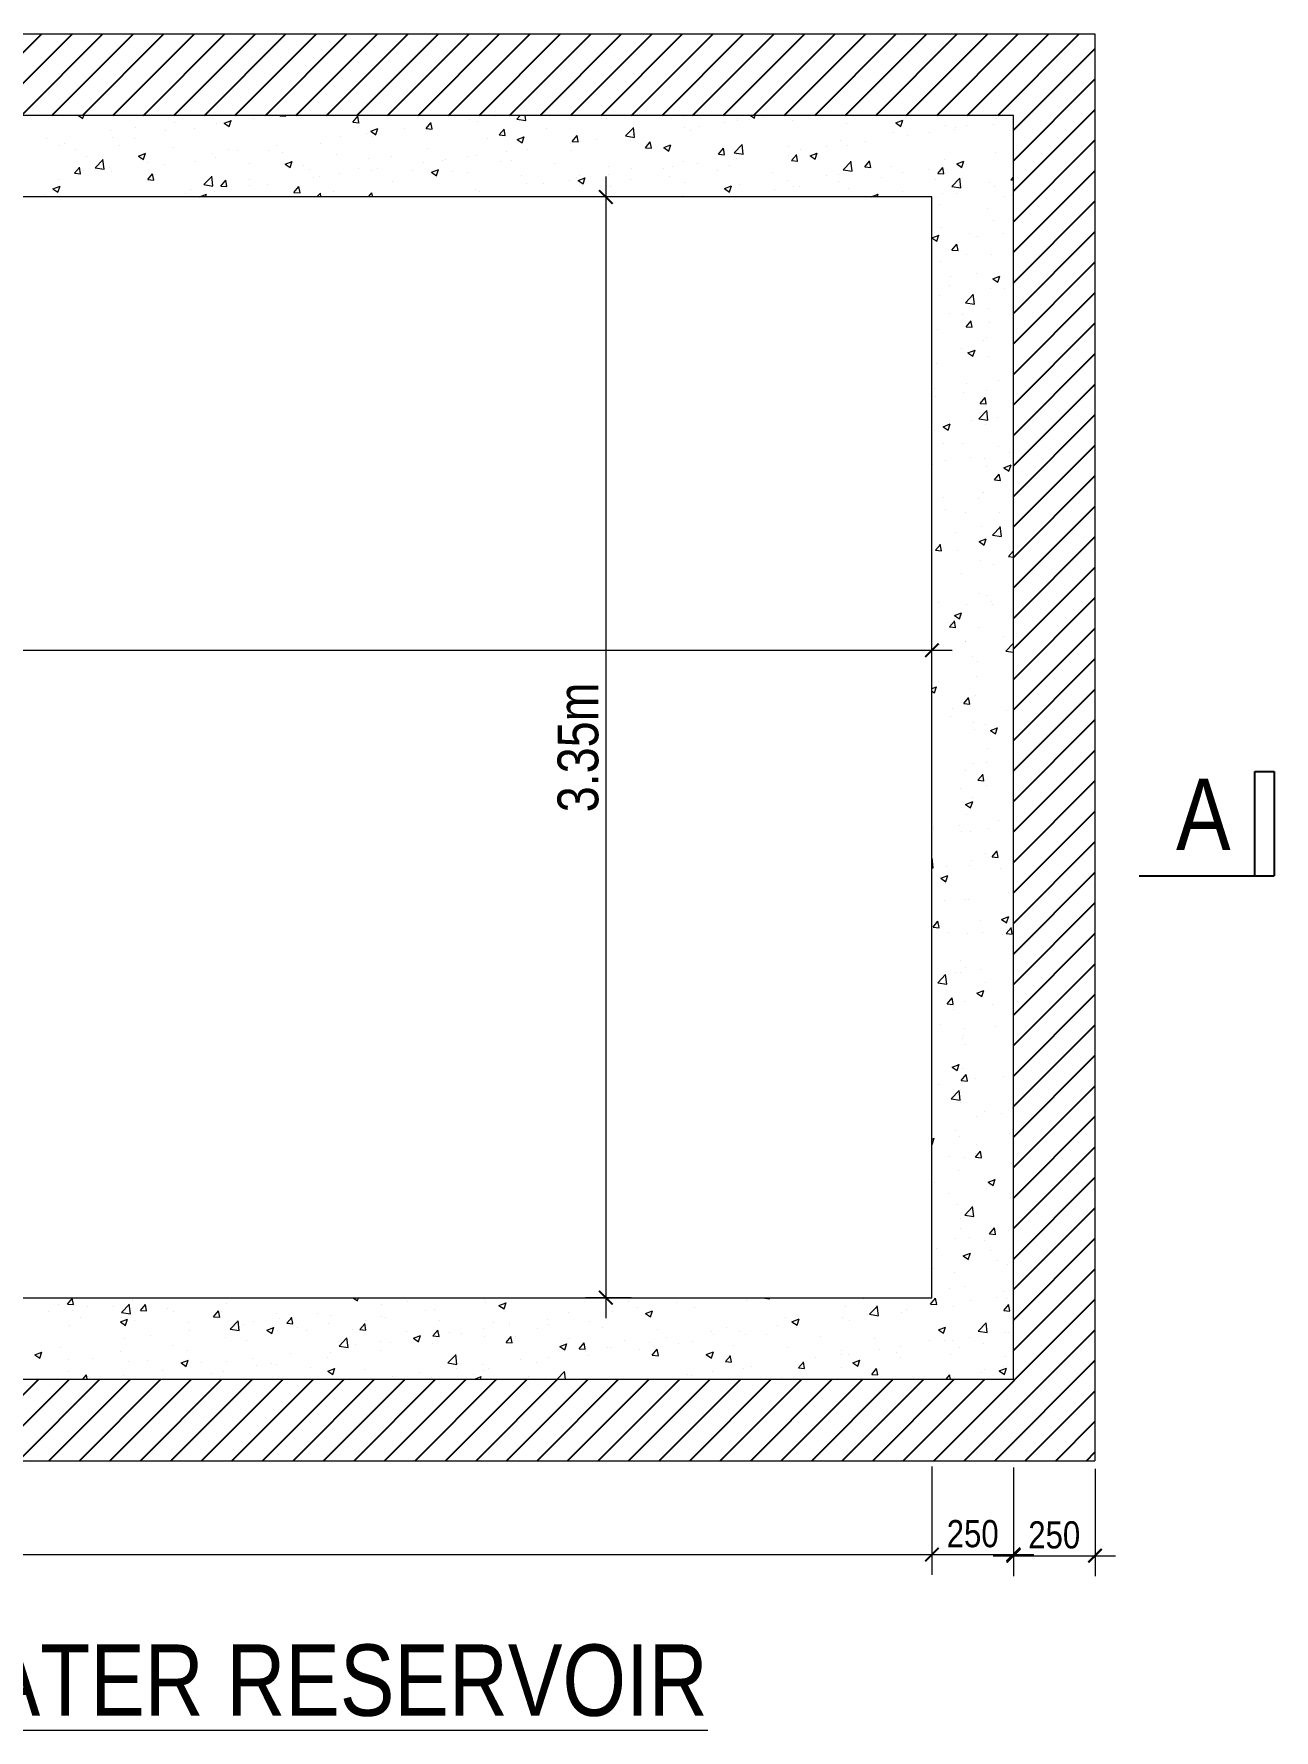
# Model space of a CAD drawing. Header units: inches. Extents: x -4010 to 65129, y -40138 to -1318.
# Drawn here: x 46879.7 to 47062.2, y -40137.9 to -39888.3 of the extents above; entities that cross this region are included whole.
import ezdxf

# ---------------------------------------------------------------- set-up
doc = ezdxf.new("R2010")
doc.units = ezdxf.units.IN
doc.header["$MEASUREMENT"] = 0
doc.header["$PDMODE"] = 99
doc.linetypes.add('ACAD_ISO04W100', pattern=[30.5, 24, -3, 0.5, -3])
doc.linetypes.add('DASHED2', pattern=[0.375, 0.25, -0.125])
for name, color, linetype, lineweight in [('BIG TEXT', 82, 'Continuous', 9), ('DIM', 7, 'Continuous', 15), ('GRID', 8, 'ACAD_ISO04W100', 15), ('TAXT', 150, 'Continuous', 0), ('U.G.W.R.', 130, 'DASHED2', 5), ('wall1', 7, 'Continuous', 9)]:
    doc.layers.add(name, color=color, linetype=linetype, lineweight=lineweight)
doc.layers.add('Rod', color=1, linetype='Continuous')
doc.layers.add('SECTION', color=7, linetype='Continuous')
doc.styles.get("Standard").update_dxf_attribs({"font": 'ARIALN.TTF'})
doc.dimstyles.new('L-SECTION', dxfattribs={"dimtxt": 4, "dimasz": 2, "dimexe": 3, "dimexo": 1, "dimgap": 1, "dimtad": 1, "dimdec": 0, "dimzin": 3, "dimdsep": 46, "dimlunit": 4, "dimtxsty": 'Standard', "dimblk1": 'ARCHTICK', "dimblk2": 'ARCHTICK', "dimsah": 1, "dimcen": 0.09375, "dimdle": 3, "dimclrd": 6, "dimclre": 6, "dimclrt": 6, "dimadec": 0, "dimazin": 0, "dimtfac": 1, "dimtdec": 0, "dimtofl": 0, "dimtmove": 1, "dimatfit": 3, "dimldrblk": 'ARCHTICK', "dimfxl": 3, "dimtolj": 1, "dimtzin": 0, "dimlwd": -1, "dimlwe": -1, "dimarcsym": 0})

# ---------------------------------------------------------------- blocks, each defined once
blk = doc.blocks.new('_ArchTick')
at = {"layer": 'GRID', "color": 0, "const_width": 0.15}
blk.add_lwpolyline([(-0.5, -0.5), (0.5, 0.5)], dxfattribs=at)
blk = doc.blocks.new('*D1458')
at = {"layer": 'Defpoints', "color": 0, "linetype": 'ByBlock'}
for p in [(46714.82, -40098.08), (47011.82, -40098.08), (47011.82, -40112.06)]:
    blk.add_point(p, dxfattribs=at)
at = {"layer": 'DIM', "color": 6}
for p, q in [((46714.82, -40099.08), (46714.82, -40115.06)), ((47011.82, -40099.08), (47011.82, -40115.06)), ((46711.82, -40112.06), (47014.82, -40112.06))]:
    blk.add_line(p, q, dxfattribs=at)
at = {"layer": 'DIM', "color": 6, "linetype": 'ByBlock', "xscale": 2, "yscale": 2, "zscale": 2, "rotation": 180}
blk.add_blockref('_ArchTick', (46714.82, -40112.06), dxfattribs=at)
at = {"layer": 'DIM', "color": 6, "linetype": 'ByBlock', "xscale": 2, "yscale": 2, "zscale": 2}
blk.add_blockref('_ArchTick', (47011.82, -40112.06), dxfattribs=at)
at = {"layer": 'DIM', "color": 6, "linetype": 'ByBlock', "insert": (46863.32, -40107.99), "char_height": 4, "attachment_point": 5}
blk.add_mtext('\\A1;{\\H1.5x;4.67m}', dxfattribs=at)
blk = doc.blocks.new('*D1459')
at = {"layer": 'Defpoints', "color": 0, "linetype": 'ByBlock'}
for p in [(47011.82, -40098.08), (47023.82, -40098.26), (47023.82, -40112.06)]:
    blk.add_point(p, dxfattribs=at)
at = {"layer": 'DIM', "color": 6}
for p, q in [((47011.82, -40099.08), (47011.82, -40115.06)), ((47023.82, -40099.26), (47023.82, -40115.06)), ((47008.82, -40112.06), (47026.82, -40112.06))]:
    blk.add_line(p, q, dxfattribs=at)
at = {"layer": 'DIM', "color": 6, "linetype": 'ByBlock', "xscale": 2, "yscale": 2, "zscale": 2, "rotation": 180}
blk.add_blockref('_ArchTick', (47011.82, -40112.06), dxfattribs=at)
at = {"layer": 'DIM', "color": 6, "linetype": 'ByBlock', "xscale": 2, "yscale": 2, "zscale": 2}
blk.add_blockref('_ArchTick', (47023.82, -40112.06), dxfattribs=at)
at = {"layer": 'DIM', "color": 6, "linetype": 'ByBlock', "insert": (47017.82, -40109.01), "char_height": 4, "attachment_point": 5}
blk.add_mtext('\\A1;250', dxfattribs=at)
blk = doc.blocks.new('*D1463')
at = {"layer": 'Defpoints', "color": 0, "linetype": 'ByBlock'}
for p in [(47011.82, -39978.96), (46714.82, -39995.64), (47011.82, -39995.64)]:
    blk.add_point(p, dxfattribs=at)
at = {"layer": 'DIM', "color": 6}
for p, q in [((46714.82, -39994.64), (46714.82, -39975.96)), ((47011.82, -39994.64), (47011.82, -39975.96)), ((46711.82, -39978.96), (47014.82, -39978.96))]:
    blk.add_line(p, q, dxfattribs=at)
at = {"layer": 'DIM', "color": 6, "linetype": 'ByBlock', "xscale": 2, "yscale": 2, "zscale": 2, "rotation": 180}
blk.add_blockref('_ArchTick', (46714.82, -39978.96), dxfattribs=at)
at = {"layer": 'DIM', "color": 6, "linetype": 'ByBlock', "xscale": 2, "yscale": 2, "zscale": 2}
blk.add_blockref('_ArchTick', (47011.82, -39978.96), dxfattribs=at)
at = {"layer": 'DIM', "color": 6, "linetype": 'ByBlock', "insert": (46863.32, -39974.9), "char_height": 4, "attachment_point": 5}
blk.add_mtext('\\A1;{\\H1.5x;4.67m}', dxfattribs=at)
blk = doc.blocks.new('*D1491')
at = {"layer": 'Defpoints', "color": 0, "linetype": 'ByBlock'}
for p in [(46968.54, -39912.26), (46963.84, -40074.26), (46968.54, -40074.26)]:
    blk.add_point(p, dxfattribs=at)
at = {"layer": 'DIM', "color": 6}
for p, q in [((46963.84, -39909.26), (46963.84, -40077.26)), ((46967.54, -39912.26), (46960.84, -39912.26)), ((46967.54, -40074.26), (46960.84, -40074.26))]:
    blk.add_line(p, q, dxfattribs=at)
at = {"layer": 'DIM', "color": 6, "linetype": 'ByBlock', "xscale": 2, "yscale": 2, "zscale": 2}
for p, rotation in [((46963.84, -39912.26), 90), ((46963.84, -40074.26), 270)]:
    blk.add_blockref('_ArchTick', p, dxfattribs=dict(at, rotation=rotation))
at = {"layer": 'DIM', "color": 6, "linetype": 'ByBlock', "insert": (46959.77, -39993.26), "char_height": 4, "attachment_point": 5, "rotation": 90}
blk.add_mtext('\\A1;{\\H1.5x;3.35m}', dxfattribs=at)
blk = doc.blocks.new('*D1475')
at = {"layer": 'Defpoints', "color": 0, "linetype": 'ByBlock'}
for p in [(47023.82, -40098.26), (47035.82, -40098.44), (47035.82, -40112.23)]:
    blk.add_point(p, dxfattribs=at)
at = {"layer": 'DIM', "color": 6}
for p, q in [((47023.82, -40099.26), (47023.82, -40115.23)), ((47035.82, -40099.44), (47035.82, -40115.23)), ((47020.82, -40112.23), (47038.82, -40112.23))]:
    blk.add_line(p, q, dxfattribs=at)
at = {"layer": 'DIM', "color": 6, "linetype": 'ByBlock', "xscale": 2, "yscale": 2, "zscale": 2, "rotation": 180}
blk.add_blockref('_ArchTick', (47023.82, -40112.23), dxfattribs=at)
at = {"layer": 'DIM', "color": 6, "linetype": 'ByBlock', "xscale": 2, "yscale": 2, "zscale": 2}
blk.add_blockref('_ArchTick', (47035.82, -40112.23), dxfattribs=at)
at = {"layer": 'DIM', "color": 6, "linetype": 'ByBlock', "insert": (47029.82, -40109.19), "char_height": 4, "attachment_point": 5}
blk.add_mtext('\\A1;250', dxfattribs=at)

msp = doc.modelspace()

# ---------------------------------------------------------------- hatches: boundary and pattern name
at = {"layer": 'SECTION'}
h = msp.add_hatch(dxfattribs=at)
h.set_pattern_fill('ANSI31', color=134, style=0)
h.set_pattern_definition([(45, (37010.8462, -24968.259), (-2.24506403, 2.24506403), [])])
h.paths.add_polyline_path([(46690.815, -39888.259), (46690.815, -40098.259), (47035.815, -40098.259), (47035.815, -39888.259)])
h.paths.add_polyline_path([(47023.815, -39900.259), (47023.815, -40086.259), (46702.815, -40086.259), (46702.815, -39900.259)], flags=16)

# ---------------------------------------------------------------- linework, layer by layer
at = {"layer": 'DIM', "linetype": 'ByBlock'}
for p, q in [((46886.225, -39900.259), (46886.866, -39900.691)), ((46886.859, -39900.675), (46886.999, -39900.259)), ((46900.367, -39901.23), (46900.367, -39901.23)), ((46907.677, -39901.389), (46908.727, -39900.986)), ((46907.677, -39901.389), (46908.423, -39901.893)), ((46908.416, -39901.876), (46908.72, -39900.97)), ((46912.034, -39900.695), (46912.034, -39900.695)), ((46914.367, -39900.38), (46914.367, -39900.38)), ((46915.858, -39900.308), (46915.899, -39900.259)), ((46915.858, -39900.308), (46916.755, -39900.386)), ((46916.749, -39900.369), (46916.728, -39900.259)), ((46926.617, -39901.249), (46927.34, -39900.387)), ((46926.617, -39901.249), (46927.514, -39901.327)), ((46927.507, -39901.311), (46927.334, -39900.37)), ((46937.376, -39902.19), (46938.099, -39901.328)), ((46938.266, -39902.252), (46938.093, -39901.312)), ((46943.712, -39900.92), (46943.712, -39900.92)), ((46944.956, -39901.176), (46944.956, -39901.176)), ((46947.468, -39900.425), (46947.468, -39900.425)), ((46950.719, -39900.792), (46951.23, -39900.259)), ((46950.719, -39900.792), (46952.053, -39900.999)), ((46952.047, -39900.984), (46951.962, -39900.259)), ((46963.902, -39900.635), (46963.902, -39900.635)), ((46975.218, -39900.373), (46975.218, -39900.373)), ((46981.34, -39901.363), (46981.34, -39901.363)), ((46983.209, -39900.944), (46983.209, -39900.944)), ((46983.226, -39900.711), (46983.226, -39900.711)), ((46984.992, -39900.926), (46984.992, -39900.926)), ((46985.105, -39900.259), (46985.697, -39900.659)), ((46985.69, -39900.642), (46985.819, -39900.259)), ((46987.021, -39900.615), (46987.021, -39900.615)), ((46991.233, -39901.049), (46991.233, -39901.049)), ((46999.24, -39901.388), (46999.24, -39901.388)), ((47006.508, -39901.357), (47007.558, -39900.953)), ((47006.508, -39901.357), (47007.254, -39901.86)), ((47007.247, -39901.843), (47007.552, -39900.937)), ((47021.374, -39900.78), (47021.374, -39900.78)), ((46881.457, -39903.719), (46881.457, -39903.719)), ((46890.931, -39902.472), (46890.931, -39902.472)), ((46891.298, -39903.521), (46891.298, -39903.521)), ((46894.539, -39903.698), (46894.539, -39903.698)), ((46894.686, -39901.978), (46894.686, -39901.978)), ((46899, -39902.465), (46899, -39902.465)), ((46903.286, -39902.197), (46903.286, -39902.197)), ((46906.577, -39901.505), (46906.577, -39901.505)), ((46924.803, -39903.409), (46924.803, -39903.409)), ((46928.558, -39902.915), (46928.558, -39902.915)), ((46929.234, -39902.591), (46930.284, -39902.187)), ((46929.234, -39902.591), (46929.98, -39903.094)), ((46929.463, -39903.357), (46929.463, -39903.357)), ((46929.973, -39903.077), (46930.277, -39902.171)), ((46934.239, -39902.167), (46934.239, -39902.167)), ((46937.254, -39902.232), (46937.254, -39902.232)), ((46937.376, -39902.19), (46938.273, -39902.269)), ((46946.406, -39903.639), (46946.406, -39903.639)), ((46948.135, -39903.131), (46948.858, -39902.27)), ((46948.135, -39903.131), (46949.032, -39903.21)), ((46949.025, -39903.193), (46948.852, -39902.253)), ((46950.79, -39903.792), (46951.537, -39904.295)), ((46950.79, -39903.792), (46951.841, -39903.389)), ((46951.53, -39904.279), (46951.834, -39903.372)), ((46955.154, -39902.137), (46955.154, -39902.137)), ((46958.894, -39904.073), (46959.617, -39903.211)), ((46959.784, -39904.134), (46959.611, -39903.194)), ((46962.431, -39903.852), (46962.431, -39903.852)), ((46966.727, -39903.275), (46967.896, -39902.057)), ((46966.727, -39903.275), (46968.062, -39903.482)), ((46967.496, -39903.929), (46967.496, -39903.929)), ((46967.842, -39903.029), (46967.842, -39903.029)), ((46968.055, -39903.467), (46967.889, -39902.042)), ((46968.112, -39903.104), (46968.112, -39903.104)), ((46975.419, -39902.068), (46975.419, -39902.068)), ((46976.244, -39902.427), (46976.244, -39902.427)), ((46977.585, -39901.857), (46977.585, -39901.857)), ((46998.305, -39903.921), (46998.305, -39903.921)), ((47006.096, -39902.796), (47006.096, -39902.796)), ((47007.248, -39901.726), (47007.248, -39901.726)), ((47008.216, -39903.172), (47008.216, -39903.172)), ((47011.458, -39902.794), (47011.458, -39902.794)), ((47013.798, -39901.74), (47013.798, -39901.74)), ((47015.213, -39902.3), (47015.213, -39902.3)), ((47015.255, -39902.064), (47015.255, -39902.064)), ((47016.964, -39901.67), (47016.964, -39901.67)), ((47020.894, -39901.552), (47020.894, -39901.552)), ((47023.262, -39902.403), (47023.262, -39902.403)), ((46883.508, -39904.646), (46883.508, -39904.646)), ((46884.216, -39904.316), (46884.216, -39904.316)), ((46885.791, -39905.2), (46885.791, -39905.2)), ((46887.379, -39906.331), (46887.379, -39906.331)), ((46892.224, -39904.654), (46892.224, -39904.654)), ((46895.073, -39906.227), (46896.124, -39905.824)), ((46895.073, -39906.227), (46895.819, -39906.731)), ((46895.813, -39906.714), (46896.117, -39905.807)), ((46900.231, -39904.993), (46900.231, -39904.993)), ((46905.894, -39905.899), (46905.894, -39905.899)), ((46908.238, -39905.331), (46908.238, -39905.331)), ((46909.649, -39905.404), (46909.649, -39905.404)), ((46914.185, -39905.373), (46914.185, -39905.373)), ((46915.33, -39904.656), (46915.33, -39904.656)), ((46916.246, -39905.669), (46916.246, -39905.669)), ((46921.887, -39904.317), (46921.887, -39904.317)), ((46924.253, -39906.008), (46924.253, -39906.008)), ((46932.26, -39906.346), (46932.26, -39906.346)), ((46937.658, -39905.14), (46937.658, -39905.14)), ((46943.522, -39906.342), (46943.522, -39906.342)), ((46944.773, -39906.17), (46944.773, -39906.17)), ((46949.202, -39905.594), (46949.202, -39905.594)), ((46952.35, -39905.209), (46952.35, -39905.209)), ((46958.676, -39904.347), (46958.676, -39904.347)), ((46958.748, -39905.431), (46958.748, -39905.431)), ((46958.894, -39904.073), (46959.791, -39904.151)), ((46960.141, -39904.085), (46960.141, -39904.085)), ((46969.653, -39905.014), (46970.376, -39904.152)), ((46969.653, -39905.014), (46970.549, -39905.092)), ((46970.543, -39905.076), (46970.37, -39904.135)), ((46972.347, -39904.993), (46973.398, -39904.59)), ((46972.347, -39904.993), (46973.094, -39905.497)), ((46973.087, -39905.48), (46973.391, -39904.573)), ((46980.412, -39905.955), (46981.135, -39905.093)), ((46980.412, -39905.955), (46981.308, -39906.034)), ((46981.302, -39906.017), (46981.128, -39905.077)), ((46982.736, -39905.757), (46983.904, -39904.54)), ((46982.736, -39905.757), (46984.07, -39905.964)), ((46983.027, -39905.937), (46983.027, -39905.937)), ((46984.064, -39905.95), (46983.898, -39904.525)), ((46990.72, -39906.175), (46990.72, -39906.175)), ((46990.729, -39904.881), (46990.729, -39904.881)), ((46991.171, -39906.897), (46991.894, -39906.035)), ((46992.061, -39906.958), (46991.887, -39906.018)), ((46992.548, -39905.284), (46992.548, -39905.284)), ((46993.904, -39906.195), (46994.955, -39905.791)), ((46993.904, -39906.195), (46994.651, -39906.698)), ((46994.644, -39906.681), (46994.948, -39905.775)), ((46996.303, -39904.789), (46996.303, -39904.789)), ((46999.468, -39904.674), (46999.468, -39904.674)), ((47001.984, -39904.042), (47001.984, -39904.042)), ((47021.192, -39905.773), (47021.192, -39905.773)), ((46885.663, -39908.767), (46886.386, -39907.905)), ((46885.663, -39908.767), (46886.559, -39908.845)), ((46886.553, -39908.828), (46886.38, -39907.888)), ((46886.984, -39908.388), (46886.984, -39908.388)), ((46888.673, -39907.955), (46889.841, -39906.738)), ((46888.673, -39907.955), (46890.007, -39908.162)), ((46890.001, -39908.147), (46889.835, -39906.723)), ((46890.74, -39907.894), (46890.74, -39907.894)), ((46891.116, -39908.515), (46891.116, -39908.515)), ((46895.387, -39906.669), (46895.387, -39906.669)), ((46896.421, -39907.146), (46896.421, -39907.146)), ((46896.422, -39909.708), (46897.145, -39908.846)), ((46897.312, -39909.77), (46897.139, -39908.829)), ((46898.818, -39907.458), (46898.818, -39907.458)), ((46903.394, -39907.008), (46903.394, -39907.008)), ((46906.394, -39906.498), (46906.394, -39906.498)), ((46911.401, -39907.346), (46911.401, -39907.346)), ((46916.63, -39907.429), (46917.681, -39907.025)), ((46916.63, -39907.429), (46917.376, -39907.932)), ((46917.37, -39907.915), (46917.674, -39907.009)), ((46919.409, -39907.684), (46919.409, -39907.684)), ((46920.163, -39908.143), (46920.163, -39908.143)), ((46924.612, -39908.831), (46924.612, -39908.831)), ((46927.416, -39908.023), (46927.416, -39908.023)), ((46928.911, -39906.642), (46928.911, -39906.642)), ((46929.281, -39908.35), (46929.281, -39908.35)), ((46930.293, -39908.083), (46930.293, -39908.083)), ((46935.423, -39908.361), (46935.423, -39908.361)), ((46937.072, -39907.226), (46937.072, -39907.226)), ((46938.187, -39908.63), (46939.237, -39908.227)), ((46938.187, -39908.63), (46938.933, -39909.133)), ((46938.927, -39909.117), (46939.231, -39908.21)), ((46939.766, -39906.836), (46939.766, -39906.836)), ((46940.268, -39906.684), (46940.268, -39906.684)), ((46941.253, -39908.434), (46941.253, -39908.434)), ((46943.431, -39908.699), (46943.431, -39908.699)), ((46948.275, -39907.023), (46948.275, -39907.023)), ((46950, -39906.932), (46950, -39906.932)), ((46956.283, -39907.361), (46956.283, -39907.361)), ((46964.29, -39907.699), (46964.29, -39907.699)), ((46967.66, -39908.022), (46967.66, -39908.022)), ((46972.297, -39908.038), (46972.297, -39908.038)), ((46973.639, -39907.773), (46973.639, -39907.773)), ((46975.236, -39907.062), (46975.236, -39907.062)), ((46977.394, -39907.279), (46977.394, -39907.279)), ((46980.305, -39908.376), (46980.305, -39908.376)), ((46981.972, -39907.677), (46981.972, -39907.677)), ((46983.075, -39906.531), (46983.075, -39906.531)), ((46988.312, -39908.714), (46988.312, -39908.714)), ((46991.171, -39906.897), (46992.067, -39906.975)), ((46998.123, -39908.914), (46998.123, -39908.914)), ((46998.745, -39908.24), (46999.913, -39907.023)), ((46998.745, -39908.24), (47000.079, -39908.447)), ((47000.072, -39908.432), (46999.907, -39907.008)), ((47001.93, -39907.838), (47002.653, -39906.976)), ((47001.93, -39907.838), (47002.826, -39907.916)), ((47002.82, -39907.9), (47002.646, -39906.959)), ((47005.914, -39907.789), (47005.914, -39907.789)), ((47007.512, -39908.711), (47007.512, -39908.711)), ((47011.267, -39908.216), (47011.267, -39908.216)), ((47012.688, -39908.779), (47013.412, -39907.917)), ((47012.688, -39908.779), (47013.585, -39908.858)), ((47013.579, -39908.841), (47013.405, -39907.901)), ((47013.615, -39906.733), (47013.615, -39906.733)), ((47015.461, -39907.396), (47016.512, -39906.993)), ((47015.461, -39907.396), (47016.207, -39907.899)), ((47016.201, -39907.883), (47016.505, -39906.976)), ((47016.948, -39907.468), (47016.948, -39907.468)), ((46882.47, -39911.065), (46883.52, -39910.662)), ((46882.47, -39911.065), (46883.216, -39911.569)), ((46883.21, -39911.552), (46883.514, -39910.645)), ((46883.325, -39909.639), (46883.325, -39909.639)), ((46896.422, -39909.708), (46897.318, -39909.786)), ((46902.667, -39911.146), (46902.667, -39911.146)), ((46904.682, -39910.438), (46905.85, -39909.22)), ((46904.682, -39910.438), (46906.016, -39910.645)), ((46905.703, -39911.321), (46905.703, -39911.321)), ((46906.009, -39910.63), (46905.844, -39909.206)), ((46907.181, -39910.649), (46907.904, -39909.787)), ((46907.181, -39910.649), (46908.077, -39910.728)), ((46908.071, -39910.711), (46907.897, -39909.771)), ((46911.384, -39910.573), (46911.384, -39910.573)), ((46911.415, -39909.645), (46911.415, -39909.645)), ((46914.003, -39910.367), (46914.003, -39910.367)), ((46917.94, -39911.59), (46918.663, -39910.729)), ((46918.83, -39911.652), (46918.656, -39910.712)), ((46920.857, -39909.325), (46920.857, -39909.325)), ((46921.704, -39909.311), (46921.704, -39909.311)), ((46923.757, -39911.437), (46923.757, -39911.437)), ((46932.505, -39909.935), (46932.505, -39909.935)), ((46944.591, -39911.163), (46944.591, -39911.163)), ((46951.438, -39909.038), (46951.438, -39909.038)), ((46952.167, -39910.203), (46952.167, -39910.203)), ((46954.73, -39910.263), (46954.73, -39910.263)), ((46958.485, -39909.768), (46958.485, -39909.768)), ((46959.445, -39909.376), (46959.445, -39909.376)), ((46959.744, -39909.831), (46960.794, -39909.428)), ((46959.744, -39909.831), (46960.49, -39910.335)), ((46959.958, -39909.078), (46959.958, -39909.078)), ((46960.484, -39910.318), (46960.788, -39909.411)), ((46964.166, -39909.02), (46964.166, -39909.02)), ((46964.477, -39910.68), (46964.477, -39910.68)), ((46967.453, -39909.714), (46967.453, -39909.714)), ((46973.225, -39909.178), (46973.225, -39909.178)), ((46975.46, -39910.053), (46975.46, -39910.053)), ((46981.301, -39911.033), (46982.351, -39910.629)), ((46981.301, -39911.033), (46982.047, -39911.536)), ((46982.041, -39911.519), (46982.345, -39910.613)), ((46982.845, -39910.93), (46982.845, -39910.93)), ((46983.467, -39910.391), (46983.467, -39910.391)), ((46988.602, -39911.2), (46988.602, -39911.2)), ((46990.546, -39909.874), (46990.546, -39909.874)), ((46991.475, -39910.729), (46991.475, -39910.729)), ((46992.357, -39910.706), (46992.357, -39910.706)), ((46996.319, -39909.053), (46996.319, -39909.053)), ((46998.038, -39909.958), (46998.038, -39909.958)), ((46999.482, -39911.068), (46999.482, -39911.068)), ((47004.327, -39909.391), (47004.327, -39909.391)), ((47007.489, -39911.406), (47007.489, -39911.406)), ((47012.334, -39909.729), (47012.334, -39909.729)), ((47014.753, -39910.723), (47015.922, -39909.505)), ((47014.753, -39910.723), (47016.087, -39910.93)), ((47016.081, -39910.915), (47015.915, -39909.491)), ((47016.344, -39910.62), (47016.344, -39910.62)), ((47020.341, -39910.068), (47020.341, -39910.068)), ((47021.009, -39910.766), (47021.009, -39910.766)), ((47023.447, -39909.72), (47023.815, -39909.282)), ((47023.447, -39909.72), (47023.815, -39909.753)), ((46881.232, -39911.941), (46881.232, -39911.941)), ((46901.948, -39911.815), (46901.948, -39911.815)), ((46904.046, -39912.259), (46905.077, -39911.863)), ((46904.932, -39912.259), (46905.071, -39911.847)), ((46906.212, -39911.492), (46906.212, -39911.492)), ((46917.94, -39911.59), (46918.836, -39911.669)), ((46921.325, -39912.259), (46921.859, -39911.703)), ((46921.919, -39912.259), (46921.852, -39911.688)), ((46928.927, -39912.259), (46929.422, -39911.67)), ((46929.527, -39912.259), (46929.415, -39911.653)), ((46936.889, -39912.219), (46936.889, -39912.219)), ((46939.575, -39912.258), (46939.575, -39912.258)), ((46945.256, -39911.51), (46945.256, -39911.51)), ((46955.729, -39912.181), (46955.729, -39912.181)), ((46975.054, -39912.055), (46975.054, -39912.055)), ((47002.858, -39912.234), (47003.908, -39911.831)), ((47002.858, -39912.234), (47002.896, -39912.259)), ((47003.752, -39912.259), (47003.902, -39911.814)), ((47007.596, -39912.122), (47007.596, -39912.122)), ((47013.002, -39913.384), (47013.002, -39913.384)), ((47013.433, -39911.727), (47013.433, -39911.727)), ((47015.497, -39911.744), (47015.497, -39911.744)), ((47019.938, -39913.914), (47019.938, -39913.914)), ((47022.475, -39912.137), (47022.475, -39912.137)), ((47023.504, -39912.082), (47023.504, -39912.082)), ((47020.827, -39915.76), (47020.827, -39915.76)), ((47011.815, -39918.272), (47012.862, -39917.87)), ((47011.815, -39918.276), (47012.558, -39918.776)), ((47012.551, -39918.76), (47012.855, -39917.853)), ((47013.25, -39916.72), (47013.25, -39916.72)), ((47017.357, -39917.692), (47017.357, -39917.692)), ((47018.529, -39918.053), (47018.529, -39918.053)), ((47022.284, -39917.559), (47022.284, -39917.559)), ((47014.77, -39920.062), (47015.493, -39919.2)), ((47014.77, -39920.062), (47015.666, -39920.14)), ((47015.66, -39920.124), (47015.486, -39919.183)), ((47016.919, -39920.665), (47016.919, -39920.665)), ((47020.645, -39920.753), (47020.645, -39920.753)), ((47013.068, -39921.713), (47013.068, -39921.713)), ((47018.338, -39923.475), (47018.338, -39923.475)), ((47020.765, -39924.312), (47021.815, -39923.909)), ((47021.505, -39924.799), (47021.809, -39923.893)), ((47014.436, -39925.357), (47014.436, -39925.357)), ((47014.583, -39923.97), (47014.583, -39923.97)), ((47020.462, -39925.747), (47020.462, -39925.747)), ((47020.765, -39924.312), (47021.511, -39924.816)), ((47022.443, -39925.695), (47022.443, -39925.695)), ((47012.886, -39926.707), (47012.886, -39926.707)), ((47016.742, -39927.818), (47017.91, -39926.6)), ((47016.742, -39927.818), (47018.076, -39928.025)), ((47017.599, -39927.372), (47017.599, -39927.372)), ((47018.07, -39928.01), (47017.904, -39926.585)), ((47020.073, -39928.643), (47020.073, -39928.643)), ((47014.392, -39929.391), (47014.392, -39929.391)), ((47016.3, -39929.615), (47016.3, -39929.615)), ((47016.851, -39931.345), (47017.574, -39930.483)), ((47016.851, -39931.345), (47017.748, -39931.423)), ((47017.741, -39931.407), (47017.568, -39930.466)), ((47020.28, -39930.74), (47020.28, -39930.74)), ((47012.703, -39931.7), (47012.703, -39931.7)), ((47019.459, -39933.32), (47019.459, -39933.32)), ((47019.894, -39932.908), (47019.894, -39932.908)), ((47016.127, -39934.56), (47016.127, -39934.56)), ((47017.115, -39935.19), (47018.166, -39934.787)), ((47017.115, -39935.19), (47017.862, -39935.693)), ((47017.855, -39935.676), (47018.159, -39934.77)), ((47020.097, -39935.733), (47020.097, -39935.733)), ((47012.521, -39936.694), (47012.521, -39936.694)), ((47012.181, -39940.476), (47012.181, -39940.476)), ((47016.538, -39940.985), (47016.538, -39940.985)), ((47016.875, -39939.659), (47016.875, -39939.659)), ((47019.915, -39940.727), (47019.915, -39940.727)), ((47021.654, -39939.229), (47021.654, -39939.229)), ((47012.338, -39941.687), (47012.338, -39941.687)), ((47018.731, -39944.912), (47019.899, -39943.695)), ((47018.932, -39942.628), (47019.655, -39941.766)), ((47018.932, -39942.628), (47019.829, -39942.706)), ((47019.822, -39942.689), (47019.649, -39941.749)), ((47019.701, -39943), (47019.701, -39943)), ((47020.058, -39945.104), (47019.893, -39943.68)), ((47013.466, -39946.067), (47014.516, -39945.664)), ((47013.466, -39946.067), (47014.212, -39946.57)), ((47014.205, -39946.554), (47014.51, -39945.647)), ((47017.708, -39945.145), (47017.708, -39945.145)), ((47018.731, -39944.912), (47020.065, -39945.119)), ((47019.733, -39945.72), (47019.733, -39945.72)), ((47021.463, -39944.65), (47021.463, -39944.65)), ((47012.156, -39946.68), (47012.156, -39946.68)), ((47013.554, -39948.61), (47013.554, -39948.61)), ((47016.256, -39948.609), (47016.256, -39948.609)), ((47013.762, -39951.061), (47013.762, -39951.061)), ((47017.517, -39950.567), (47017.517, -39950.567)), ((47019.55, -39950.714), (47019.55, -39950.714)), ((47021.561, -39948.948), (47021.561, -39948.948)), ((47023.198, -39949.819), (47023.198, -39949.819)), ((47011.974, -39951.674), (47011.974, -39951.674)), ((47019.85, -39951.903), (47019.85, -39951.903)), ((47021.014, -39953.911), (47021.737, -39953.049)), ((47021.904, -39953.972), (47021.73, -39953.032)), ((47022.419, -39952.106), (47023.47, -39951.703)), ((47022.419, -39952.106), (47023.165, -39952.61)), ((47023.159, -39952.593), (47023.463, -39951.686)), ((47019.252, -39955.735), (47019.252, -39955.735)), ((47019.368, -39955.707), (47019.368, -39955.707)), ((47021.014, -39953.911), (47021.91, -39953.989)), ((47013.571, -39956.483), (47013.571, -39956.483)), ((47013.795, -39958.289), (47013.795, -39958.289)), ((47016.831, -39958.654), (47016.831, -39958.654)), ((47018.64, -39956.613), (47018.64, -39956.613)), ((47021.803, -39958.628), (47021.803, -39958.628)), ((47019.185, -39960.7), (47019.185, -39960.7)), ((47020.719, -39962.007), (47021.888, -39960.789)), ((47022.047, -39962.199), (47021.881, -39960.774)), ((47012.336, -39964.252), (47013.059, -39963.39)), ((47013.226, -39964.314), (47013.053, -39963.374)), ((47015.306, -39961.651), (47015.306, -39961.651)), ((47018.77, -39962.983), (47019.82, -39962.58)), ((47018.77, -39962.983), (47019.516, -39963.487)), ((47019.509, -39963.47), (47019.813, -39962.564)), ((47020.719, -39962.007), (47022.053, -39962.214)), ((47012.336, -39964.252), (47013.233, -39964.331)), ((47015.656, -39964.238), (47015.656, -39964.238)), ((47019.003, -39965.694), (47019.003, -39965.694)), ((47020.833, -39966.32), (47020.833, -39966.32)), ((47023.095, -39965.193), (47023.815, -39964.335)), ((47023.095, -39965.193), (47023.815, -39965.257)), ((47023.663, -39964.576), (47023.663, -39964.576)), ((47023.815, -39964.334), (47023.812, -39964.315)), ((47016.212, -39967.603), (47016.212, -39967.603)), ((47018.821, -39970.687), (47018.821, -39970.687)), ((47019.806, -39970.897), (47019.806, -39970.897)), ((47012.735, -39971.902), (47012.735, -39971.902)), ((47015.12, -39973.861), (47016.17, -39973.458)), ((47015.12, -39973.861), (47015.866, -39974.364)), ((47015.86, -39974.347), (47016.164, -39973.441)), ((47016.887, -39972.236), (47016.887, -39972.236)), ((47020.642, -39971.742), (47020.642, -39971.742)), ((47020.742, -39972.241), (47020.742, -39972.241)), ((47014.417, -39975.535), (47015.14, -39974.673)), ((47014.417, -39975.535), (47015.314, -39975.614)), ((47015.307, -39975.597), (47015.134, -39974.657)), ((47015.897, -39973.917), (47015.897, -39973.917)), ((47018.638, -39975.681), (47018.638, -39975.681)), ((47012.941, -39978.152), (47012.941, -39978.152)), ((47016.696, -39977.658), (47016.696, -39977.658)), ((47016.787, -39977.648), (47016.787, -39977.648)), ((47022.377, -39976.91), (47022.377, -39976.91)), ((47022.708, -39979.101), (47023.815, -39977.948)), ((47017.758, -39979.865), (47017.758, -39979.865)), ((47018.456, -39980.674), (47018.456, -39980.674)), ((47022.708, -39979.101), (47023.815, -39979.273)), ((47012.75, -39983.574), (47012.75, -39983.574)), ((47018.431, -39982.826), (47018.431, -39982.826)), ((47011.815, -39984.606), (47012.52, -39984.335)), ((47011.815, -39984.971), (47012.216, -39985.241)), ((47012.21, -39985.225), (47012.514, -39984.318)), ((47016.498, -39986.818), (47017.222, -39985.956)), ((47017.389, -39986.88), (47017.215, -39985.939)), ((47018.273, -39985.667), (47018.273, -39985.667)), ((47014.485, -39988.742), (47014.485, -39988.742)), ((47014.837, -39987.53), (47014.837, -39987.53)), ((47016.167, -39986.598), (47016.167, -39986.598)), ((47016.498, -39986.818), (47017.395, -39986.896)), ((47022.844, -39987.869), (47022.844, -39987.869)), ((47017.999, -39989.545), (47017.999, -39989.545)), ((47018.091, -39990.661), (47018.091, -39990.661)), ((47019.762, -39989.891), (47019.762, -39989.891)), ((47020.424, -39990.777), (47021.474, -39990.374)), ((47020.424, -39990.777), (47021.17, -39991.281)), ((47021.163, -39991.264), (47021.468, -39990.358)), ((47020.012, -39993.411), (47020.012, -39993.411)), ((47023.767, -39992.917), (47023.767, -39992.917)), ((47011.852, -39995.155), (47011.852, -39995.155)), ((47017.909, -39995.654), (47017.909, -39995.654)), ((47019.86, -39995.493), (47019.86, -39995.493)), ((47016.742, -39996.642), (47016.742, -39996.642)), ((47018.58, -39998.101), (47019.303, -39997.239)), ((47018.58, -39998.101), (47019.476, -39998.179)), ((47019.47, -39998.163), (47019.296, -39997.222)), ((47019.821, -39998.833), (47019.821, -39998.833)), ((47016.066, -39999.328), (47016.066, -39999.328)), ((47016.774, -40001.655), (47017.824, -40001.251)), ((47017.514, -40002.141), (47017.818, -40001.235)), ((47017.726, -40000.648), (47017.726, -40000.648)), ((47016.774, -40001.655), (47017.52, -40002.158)), ((47016.939, -40003.158), (47016.939, -40003.158)), ((47012.094, -40004.835), (47012.094, -40004.835)), ((47012.12, -40005.244), (47012.12, -40005.244)), ((47015.875, -40004.749), (47015.875, -40004.749)), ((47016.123, -40005.592), (47016.123, -40005.592)), ((47017.544, -40005.641), (47017.544, -40005.641)), ((47020.101, -40005.173), (47020.101, -40005.173)), ((47021.556, -40004.002), (47021.556, -40004.002)), ((47020.661, -40009.384), (47021.384, -40008.522)), ((47021.551, -40009.445), (47021.378, -40008.505)), ((47011.815, -40009.621), (47011.845, -40009.59)), ((47011.815, -40010.984), (47012.011, -40011.015)), ((47012.004, -40011), (47011.839, -40009.575)), ((47011.929, -40010.666), (47011.929, -40010.666)), ((47013.954, -40010.783), (47013.954, -40010.783)), ((47017.361, -40010.634), (47017.361, -40010.634)), ((47017.61, -40009.918), (47017.61, -40009.918)), ((47019.717, -40008.886), (47019.717, -40008.886)), ((47020.661, -40009.384), (47021.558, -40009.462)), ((47021.962, -40011.121), (47021.962, -40011.121)), ((47013.124, -40012.532), (47014.175, -40012.129)), ((47013.124, -40012.532), (47013.87, -40013.035)), ((47013.864, -40013.018), (47014.168, -40012.112)), ((47013.664, -40015.834), (47013.664, -40015.834)), ((47016.698, -40015.637), (47016.698, -40015.637)), ((47017.179, -40015.628), (47017.179, -40015.628)), ((47023.137, -40014.587), (47023.137, -40014.587)), ((47019.041, -40018.786), (47019.041, -40018.786)), ((47022.078, -40018.571), (47023.128, -40018.168)), ((47022.078, -40018.571), (47022.824, -40019.074)), ((47022.818, -40019.058), (47023.122, -40018.151)), ((47011.983, -40019.725), (47012.707, -40018.864)), ((47011.983, -40019.725), (47012.88, -40019.804)), ((47012.873, -40019.787), (47012.7, -40018.847)), ((47014.196, -40020.463), (47014.196, -40020.463)), ((47016.997, -40020.621), (47016.997, -40020.621)), ((47019.191, -40020.503), (47019.191, -40020.503)), ((47022.204, -40020.801), (47022.204, -40020.801)), ((47022.742, -40020.667), (47023.465, -40019.805)), ((47022.742, -40020.667), (47023.639, -40020.745)), ((47022.947, -40020.009), (47022.947, -40020.009)), ((47023.632, -40020.728), (47023.459, -40019.788)), ((47016.079, -40024.587), (47016.079, -40024.587)), ((47016.814, -40025.615), (47016.814, -40025.615)), ((47019, -40025.925), (47019, -40025.925)), ((47012.666, -40027.902), (47013.834, -40026.685)), ((47012.666, -40027.902), (47014, -40028.109)), ((47013.993, -40028.094), (47013.827, -40026.67)), ((47015.245, -40026.419), (47015.245, -40026.419)), ((47016.057, -40026.411), (47016.057, -40026.411)), ((47019.673, -40027.88), (47019.673, -40027.88)), ((47014.065, -40031.008), (47014.788, -40030.146)), ((47014.065, -40031.008), (47014.961, -40031.087)), ((47014.955, -40031.07), (47014.781, -40030.13)), ((47016.632, -40030.608), (47016.632, -40030.608)), ((47018.428, -40029.448), (47019.478, -40029.045)), ((47018.428, -40029.448), (47019.174, -40029.952)), ((47019.168, -40029.935), (47019.472, -40029.029)), ((47020.735, -40031.093), (47020.735, -40031.093)), ((47015.054, -40031.841), (47015.054, -40031.841)), ((47013.136, -40034.076), (47013.136, -40034.076)), ((47016.298, -40036.091), (47016.298, -40036.091)), ((47016.449, -40035.602), (47016.449, -40035.602)), ((47016.654, -40034.631), (47016.654, -40034.631)), ((47021.143, -40034.414), (47021.143, -40034.414)), ((47016.789, -40037.009), (47016.789, -40037.009)), ((47014.778, -40040.326), (47015.829, -40039.922)), ((47014.778, -40040.326), (47015.525, -40040.829)), ((47015.518, -40040.812), (47015.822, -40039.906)), ((47016.267, -40040.595), (47016.267, -40040.595)), ((47012.843, -40042.925), (47012.843, -40042.925)), ((47015.982, -40045.189), (47015.816, -40043.764)), ((47016.035, -40043.581), (47016.035, -40043.581)), ((47016.146, -40042.291), (47016.869, -40041.429)), ((47016.146, -40042.291), (47017.042, -40042.37)), ((47017.036, -40042.353), (47016.863, -40041.413)), ((47018.159, -40042.039), (47018.159, -40042.039)), ((47022.317, -40041.678), (47022.317, -40041.678)), ((47014.654, -40044.997), (47015.823, -40043.779)), ((47014.654, -40044.997), (47015.988, -40045.204)), ((47016.085, -40045.588), (47016.085, -40045.588)), ((47018.371, -40047.594), (47018.371, -40047.594)), ((47019.629, -40046.874), (47019.629, -40046.874)), ((47022.126, -40047.1), (47022.126, -40047.1)), ((47023.732, -40046.365), (47023.815, -40046.333)), ((47023.732, -40046.365), (47023.815, -40046.421)), ((47011.815, -40050.939), (47012.179, -40050.8)), ((47011.868, -40051.689), (47012.172, -40050.783)), ((47015.238, -40049.704), (47015.238, -40049.704)), ((47015.902, -40050.582), (47015.902, -40050.582)), ((47023.245, -40050.042), (47023.245, -40050.042)), ((47023.693, -40049.457), (47023.693, -40049.457)), ((47011.815, -40051.666), (47011.875, -40051.706)), ((47014.424, -40053.51), (47014.424, -40053.51)), ((47016.61, -40053.625), (47016.61, -40053.625)), ((47018.18, -40053.016), (47018.18, -40053.016)), ((47018.227, -40053.574), (47018.95, -40052.712)), ((47018.227, -40053.574), (47019.124, -40053.652)), ((47018.4, -40051.718), (47018.4, -40051.718)), ((47019.117, -40053.636), (47018.944, -40052.696)), ((47015.72, -40055.575), (47015.72, -40055.575)), ((47023.511, -40054.451), (47023.511, -40054.451)), ((47012.253, -40057.328), (47012.253, -40057.328)), ((47019.915, -40058.184), (47019.915, -40058.184)), ((47020.082, -40057.242), (47021.133, -40056.839)), ((47020.082, -40057.242), (47020.828, -40057.745)), ((47020.261, -40057.667), (47020.261, -40057.667)), ((47020.822, -40057.729), (47021.126, -40056.822)), ((47014.234, -40058.932), (47014.234, -40058.932)), ((47015.537, -40060.569), (47015.537, -40060.569)), ((47016.643, -40062.091), (47017.811, -40060.874)), ((47017.97, -40062.283), (47017.805, -40060.859)), ((47023.328, -40059.444), (47023.328, -40059.444)), ((47015.99, -40062.575), (47015.99, -40062.575)), ((47016.643, -40062.091), (47017.977, -40062.298)), ((47015.355, -40065.562), (47015.355, -40065.562)), ((47015.968, -40064.101), (47015.968, -40064.101)), ((47017.34, -40065.331), (47017.34, -40065.331)), ((47019.585, -40065.869), (47019.585, -40065.869)), ((47020.308, -40064.857), (47021.032, -40063.995)), ((47020.308, -40064.857), (47021.205, -40064.935)), ((47021.198, -40064.919), (47021.025, -40063.978)), ((47023.146, -40064.437), (47023.146, -40064.437)), ((47012.495, -40067.008), (47012.495, -40067.008)), ((47016.433, -40068.119), (47017.483, -40067.716)), ((47016.433, -40068.119), (47017.179, -40068.623)), ((47017.172, -40068.606), (47017.476, -40067.7)), ((47020.502, -40067.346), (47020.502, -40067.346)), ((47012.022, -40070.017), (47012.022, -40070.017)), ((47015.173, -40070.555), (47015.173, -40070.555)), ((47021.496, -40068.77), (47021.496, -40068.77)), ((47022.963, -40069.431), (47022.963, -40069.431)), ((47014.355, -40072.956), (47014.355, -40072.956)), ((47016.565, -40072.62), (47016.565, -40072.62)), ((47022.363, -40073.294), (47022.363, -40073.294)), ((46883.317, -40075.208), (46883.317, -40075.208)), ((46884.605, -40075.186), (46885.328, -40074.324)), ((46884.605, -40075.186), (46885.502, -40075.264)), ((46885.495, -40075.248), (46885.322, -40074.307)), ((46885.393, -40076.149), (46885.393, -40076.149)), ((46887.549, -40075.611), (46887.549, -40075.611)), ((46891.324, -40075.546), (46891.324, -40075.546)), ((46892.551, -40076.418), (46893.72, -40075.201)), ((46893.879, -40076.61), (46893.713, -40075.186)), ((46894.141, -40074.647), (46894.141, -40074.647)), ((46895.364, -40076.127), (46896.087, -40075.265)), ((46895.364, -40076.127), (46896.261, -40076.206)), ((46896.254, -40076.189), (46896.081, -40075.249)), ((46897.022, -40074.363), (46897.022, -40074.363)), ((46899.332, -40075.885), (46899.332, -40075.885)), ((46906.123, -40077.069), (46906.846, -40076.207)), ((46907.013, -40077.13), (46906.84, -40076.19)), ((46907.339, -40076.223), (46907.339, -40076.223)), ((46907.983, -40075.149), (46907.983, -40075.149)), ((46926.656, -40074.259), (46927.301, -40074.695)), ((46927.295, -40074.678), (46927.435, -40074.259)), ((46930.895, -40075.301), (46930.895, -40075.301)), ((46934.65, -40074.806), (46934.65, -40074.806)), ((46937.26, -40076.09), (46937.26, -40076.09)), ((46938.572, -40075.945), (46938.572, -40075.945)), ((46946.008, -40074.588), (46946.008, -40074.588)), ((46946.148, -40074.985), (46946.148, -40074.985)), ((46948.112, -40075.393), (46949.162, -40074.989)), ((46948.112, -40075.393), (46948.858, -40075.896)), ((46948.852, -40075.879), (46949.156, -40074.973)), ((46967.098, -40074.878), (46967.098, -40074.878)), ((46968.523, -40075.744), (46968.523, -40075.744)), ((46969.669, -40076.594), (46970.719, -40076.191)), ((46970.409, -40077.081), (46970.713, -40076.174)), ((46974.204, -40074.996), (46974.204, -40074.996)), ((46976.826, -40075.713), (46976.826, -40075.713)), ((46984.527, -40074.657), (46984.527, -40074.657)), ((46986.865, -40074.259), (46987.948, -40074.427)), ((46987.942, -40074.412), (46987.924, -40074.259)), ((46999.07, -40075.623), (46999.07, -40075.623)), ((47000.896, -40074.259), (47001.768, -40074.336)), ((47001.762, -40074.319), (47001.751, -40074.259)), ((47002.623, -40076.703), (47003.791, -40075.485)), ((47003.95, -40076.895), (47003.785, -40075.471)), ((47008.076, -40075.933), (47008.076, -40075.933)), ((47011.631, -40075.198), (47012.354, -40074.337)), ((47011.631, -40075.198), (47012.527, -40075.277)), ((47012.521, -40075.26), (47012.347, -40074.32)), ((47014.99, -40075.549), (47014.99, -40075.549)), ((47017.55, -40074.686), (47017.55, -40074.686)), ((47021.305, -40074.191), (47021.305, -40074.191)), ((47022.39, -40076.14), (47023.113, -40075.278)), ((47022.39, -40076.14), (47023.286, -40076.218)), ((47022.781, -40074.424), (47022.781, -40074.424)), ((47023.28, -40076.202), (47023.106, -40075.261)), ((46881.868, -40076.359), (46881.868, -40076.359)), ((46884.915, -40078.29), (46884.915, -40078.29)), ((46886.48, -40077.223), (46886.48, -40077.223)), ((46892.395, -40077.828), (46893.445, -40077.425)), ((46892.395, -40077.828), (46893.141, -40078.331)), ((46892.551, -40076.418), (46893.885, -40076.625)), ((46892.616, -40077.234), (46892.616, -40077.234)), ((46893.134, -40078.315), (46893.439, -40077.408)), ((46894.487, -40077.561), (46894.487, -40077.561)), ((46900.193, -40076.274), (46900.193, -40076.274)), ((46902.494, -40077.899), (46902.494, -40077.899)), ((46906.123, -40077.069), (46907.02, -40077.147)), ((46908.56, -40078.901), (46909.728, -40077.683)), ((46909.887, -40079.093), (46909.722, -40077.668)), ((46910.502, -40078.238), (46910.502, -40078.238)), ((46911.986, -40077.79), (46911.986, -40077.79)), ((46913.952, -40079.029), (46915.002, -40078.626)), ((46914.691, -40079.516), (46914.995, -40078.609)), ((46915.346, -40076.561), (46915.346, -40076.561)), ((46915.741, -40077.296), (46915.741, -40077.296)), ((46916.882, -40078.01), (46917.605, -40077.148)), ((46916.882, -40078.01), (46917.779, -40078.088)), ((46917.772, -40078.071), (46917.599, -40077.131)), ((46918.509, -40078.576), (46918.509, -40078.576)), ((46921.422, -40076.548), (46921.422, -40076.548)), ((46923.079, -40078.126), (46923.079, -40078.126)), ((46923.354, -40076.899), (46923.354, -40076.899)), ((46927.641, -40078.951), (46928.364, -40078.089)), ((46928.531, -40079.013), (46928.357, -40078.073)), ((46928.512, -40077.591), (46928.512, -40077.591)), ((46930.87, -40077.002), (46930.87, -40077.002)), ((46931.361, -40077.238), (46931.361, -40077.238)), ((46939.368, -40077.576), (46939.368, -40077.576)), ((46947.376, -40077.914), (46947.376, -40077.914)), ((46949.602, -40077.881), (46949.602, -40077.881)), ((46949.613, -40078.233), (46949.613, -40078.233)), ((46955.294, -40077.485), (46955.294, -40077.485)), ((46955.383, -40078.253), (46955.383, -40078.253)), ((46958.35, -40076.38), (46958.35, -40076.38)), ((46961.458, -40077.798), (46961.458, -40077.798)), ((46963.39, -40078.591), (46963.39, -40078.591)), ((46964.768, -40076.238), (46964.768, -40076.238)), ((46969.035, -40076.838), (46969.035, -40076.838)), ((46969.669, -40076.594), (46970.415, -40077.097)), ((46981.574, -40078.626), (46981.574, -40078.626)), ((46989.167, -40078.422), (46989.167, -40078.422)), ((46990.322, -40077.124), (46990.322, -40077.124)), ((46991.226, -40077.795), (46992.276, -40077.392)), ((46991.226, -40077.795), (46991.972, -40078.299)), ((46991.921, -40078.69), (46991.921, -40078.69)), ((46991.966, -40078.282), (46992.27, -40077.376)), ((46998.64, -40077.175), (46998.64, -40077.175)), ((46999.712, -40077.565), (46999.712, -40077.565)), ((47002.395, -40076.681), (47002.395, -40076.681)), ((47002.623, -40076.703), (47003.957, -40076.91)), ((47007.414, -40076.509), (47007.414, -40076.509)), ((47012.783, -40078.997), (47013.833, -40078.593)), ((47013.522, -40079.483), (47013.827, -40078.577)), ((47018.632, -40079.186), (47019.8, -40077.968)), ((47019.959, -40079.378), (47019.793, -40077.953)), ((46893.076, -40080.28), (46893.076, -40080.28)), ((46896.832, -40079.785), (46896.832, -40079.785)), ((46902.512, -40079.037), (46902.512, -40079.037)), ((46907.801, -40080.143), (46907.801, -40080.143)), ((46908.56, -40078.901), (46909.894, -40079.108)), ((46911.017, -40080.594), (46911.017, -40080.594)), ((46913.952, -40079.029), (46914.698, -40079.533)), ((46915.503, -40079.087), (46915.503, -40079.087)), ((46919.765, -40079.093), (46919.765, -40079.093)), ((46924.569, -40081.384), (46925.737, -40080.166)), ((46925.896, -40081.576), (46925.73, -40080.151)), ((46926.516, -40078.914), (46926.516, -40078.914)), ((46926.949, -40081.217), (46926.949, -40081.217)), ((46927.641, -40078.951), (46928.537, -40079.03)), ((46930.704, -40080.722), (46930.704, -40080.722)), ((46932.107, -40080.885), (46932.107, -40080.885)), ((46934.524, -40079.253), (46934.524, -40079.253)), ((46935.509, -40080.231), (46936.559, -40079.827)), ((46935.509, -40080.231), (46936.255, -40080.734)), ((46936.248, -40080.717), (46936.552, -40079.811)), ((46936.385, -40079.975), (46936.385, -40079.975)), ((46938.389, -40080.939), (46938.389, -40080.939)), ((46938.4, -40079.892), (46939.123, -40079.031)), ((46938.4, -40079.892), (46939.296, -40079.971)), ((46939.29, -40079.954), (46939.116, -40079.014)), ((46940.854, -40079.383), (46940.854, -40079.383)), ((46942.531, -40079.591), (46942.531, -40079.591)), ((46945.858, -40078.727), (46945.858, -40078.727)), ((46945.966, -40079.979), (46945.966, -40079.979)), ((46949.159, -40080.834), (46949.882, -40079.972)), ((46949.159, -40080.834), (46950.055, -40080.912)), ((46950.049, -40080.895), (46949.875, -40079.955)), ((46950.538, -40079.929), (46950.538, -40079.929)), ((46953.757, -40078.854), (46953.757, -40078.854)), ((46957.066, -40081.432), (46958.116, -40081.029)), ((46957.805, -40081.919), (46958.109, -40081.012)), ((46958.546, -40080.268), (46958.546, -40080.268)), ((46959.918, -40081.775), (46960.641, -40080.913)), ((46960.808, -40081.837), (46960.634, -40080.896)), ((46966.553, -40080.606), (46966.553, -40080.606)), ((46970.258, -40080.912), (46970.258, -40080.912)), ((46971.398, -40078.929), (46971.398, -40078.929)), ((46972.827, -40080.128), (46972.827, -40080.128)), ((46974.56, -40080.944), (46974.56, -40080.944)), ((46976.643, -40080.706), (46976.643, -40080.706)), ((46979.405, -40079.268), (46979.405, -40079.268)), ((46979.731, -40079.665), (46979.731, -40079.665)), ((46983.486, -40079.17), (46983.486, -40079.17)), ((46984.345, -40079.65), (46984.345, -40079.65)), ((46987.412, -40079.606), (46987.412, -40079.606)), ((46995.42, -40079.944), (46995.42, -40079.944)), ((47003.427, -40080.283), (47003.427, -40080.283)), ((47011.434, -40080.621), (47011.434, -40080.621)), ((47012.783, -40078.997), (47013.529, -40079.5)), ((47013.604, -40080.602), (47013.604, -40080.602)), ((47014.808, -40080.542), (47014.808, -40080.542)), ((47017.359, -40080.108), (47017.359, -40080.108)), ((47018.632, -40079.186), (47019.966, -40079.393)), ((47019.442, -40080.959), (47019.442, -40080.959)), ((47022.599, -40079.418), (47022.599, -40079.418)), ((47023.04, -40079.36), (47023.04, -40079.36)), ((46879.791, -40082.666), (46880.842, -40082.263)), ((46879.791, -40082.666), (46880.538, -40083.169)), ((46880.333, -40082.833), (46880.333, -40082.833)), ((46880.531, -40083.153), (46880.835, -40082.246)), ((46883.603, -40081.527), (46883.603, -40081.527)), ((46884.732, -40083.284), (46884.732, -40083.284)), ((46888.34, -40083.171), (46888.34, -40083.171)), ((46892.434, -40082.228), (46892.434, -40082.228)), ((46893.521, -40083.597), (46893.521, -40083.597)), ((46896.347, -40083.509), (46896.347, -40083.509)), ((46900.01, -40081.267), (46900.01, -40081.267)), ((46901.348, -40083.867), (46902.399, -40083.464)), ((46902.088, -40084.354), (46902.392, -40083.447)), ((46902.269, -40082.096), (46902.269, -40082.096)), ((46908.04, -40083.706), (46908.04, -40083.706)), ((46911.795, -40083.212), (46911.795, -40083.212)), ((46917.476, -40082.464), (46917.476, -40082.464)), ((46922.897, -40083.12), (46922.897, -40083.12)), ((46923.359, -40082.386), (46923.359, -40082.386)), ((46924.569, -40081.384), (46925.903, -40081.591)), ((46930.688, -40081.995), (46930.688, -40081.995)), ((46940.577, -40083.867), (46941.746, -40082.649)), ((46941.905, -40084.059), (46941.739, -40082.634)), ((46951.348, -40083.401), (46951.348, -40083.401)), ((46955.331, -40083.131), (46955.331, -40083.131)), ((46957.066, -40081.432), (46957.812, -40081.935)), ((46959.918, -40081.775), (46960.814, -40081.853)), ((46960.822, -40082.154), (46960.822, -40082.154)), ((46961.276, -40082.791), (46961.276, -40082.791)), ((46964.079, -40081.629), (46964.079, -40081.629)), ((46964.577, -40081.66), (46964.577, -40081.66)), ((46968.852, -40081.831), (46968.852, -40081.831)), ((46970.676, -40082.716), (46971.4, -40081.854)), ((46970.676, -40082.716), (46971.573, -40082.795)), ((46971.567, -40082.778), (46971.393, -40081.838)), ((46978.623, -40082.633), (46979.673, -40082.23)), ((46978.623, -40082.633), (46979.369, -40083.137)), ((46979.362, -40083.12), (46979.666, -40082.213)), ((46981.435, -40083.658), (46982.159, -40082.796)), ((46981.435, -40083.658), (46982.332, -40083.736)), ((46982.325, -40083.719), (46982.152, -40082.779)), ((46982.568, -40081.283), (46982.568, -40081.283)), ((46990.575, -40081.621), (46990.575, -40081.621)), ((46991.739, -40083.683), (46991.739, -40083.683)), ((46994.694, -40083.091), (46994.694, -40083.091)), ((46998.449, -40082.597), (46998.449, -40082.597)), ((46998.582, -40081.959), (46998.582, -40081.959)), ((46999.53, -40082.559), (46999.53, -40082.559)), ((47000.18, -40083.835), (47001.23, -40083.431)), ((47000.919, -40084.321), (47001.223, -40083.415)), ((47004.13, -40081.849), (47004.13, -40081.849)), ((47006.59, -40082.298), (47006.59, -40082.298)), ((47007.198, -40083.071), (47007.198, -40083.071)), ((47007.231, -40081.502), (47007.231, -40081.502)), ((47014.597, -40082.636), (47014.597, -40082.636)), ((47015.946, -40081.57), (47015.946, -40081.57)), ((47022.604, -40082.974), (47022.604, -40082.974)), ((46884.774, -40085.099), (46884.774, -40085.099)), ((46886.862, -40086.259), (46887.41, -40085.607)), ((46887.527, -40086.259), (46887.403, -40085.59)), ((46889.13, -40086.196), (46889.13, -40086.196)), ((46892.885, -40085.701), (46892.885, -40085.701)), ((46898.566, -40084.954), (46898.566, -40084.954)), ((46901.348, -40083.867), (46902.095, -40084.371)), ((46904.355, -40083.847), (46904.355, -40083.847)), ((46905.863, -40085.389), (46905.863, -40085.389)), ((46907.619, -40085.136), (46907.619, -40085.136)), ((46912.362, -40084.186), (46912.362, -40084.186)), ((46914.611, -40083.888), (46914.611, -40083.888)), ((46915.32, -40084.08), (46915.32, -40084.08)), ((46920.369, -40084.524), (46920.369, -40084.524)), ((46922.905, -40085.069), (46923.956, -40084.665)), ((46922.905, -40085.069), (46923.651, -40085.572)), ((46923.645, -40085.555), (46923.949, -40084.649)), ((46928.377, -40084.862), (46928.377, -40084.862)), ((46932.439, -40085.891), (46932.439, -40085.891)), ((46936.384, -40085.201), (46936.384, -40085.201)), ((46937.835, -40086.134), (46937.835, -40086.134)), ((46938.207, -40085.932), (46938.207, -40085.932)), ((46940.577, -40083.867), (46941.911, -40084.073)), ((46941.912, -40084.644), (46941.912, -40084.644)), ((46944.391, -40085.539), (46944.391, -40085.539)), ((46944.49, -40086.259), (46945.513, -40085.867)), ((46945.369, -40086.259), (46945.506, -40085.85)), ((46945.667, -40084.149), (46945.667, -40084.149)), ((46945.783, -40084.972), (46945.783, -40084.972)), ((46946.583, -40084.632), (46946.583, -40084.632)), ((46952.399, -40085.877), (46952.399, -40085.877)), ((46953.574, -40083.847), (46953.574, -40083.847)), ((46956.672, -40086.259), (46957.754, -40085.132)), ((46957.88, -40086.259), (46957.748, -40085.117)), ((46975.785, -40085.581), (46975.785, -40085.581)), ((46976.461, -40085.7), (46976.461, -40085.7)), ((46979.54, -40085.086), (46979.54, -40085.086)), ((46984.162, -40084.644), (46984.162, -40084.644)), ((46985.221, -40084.339), (46985.221, -40084.339)), ((46989.703, -40086.074), (46989.703, -40086.074)), ((46992.194, -40084.599), (46992.917, -40083.737)), ((46992.194, -40084.599), (46993.091, -40084.677)), ((46993.084, -40084.661), (46992.911, -40083.72)), ((46998.451, -40084.573), (46998.451, -40084.573)), ((47000.18, -40083.835), (47000.926, -40084.338)), ((47002.953, -40085.54), (47003.676, -40084.678)), ((47002.953, -40085.54), (47003.85, -40085.619)), ((47003.843, -40085.602), (47003.67, -40084.662)), ((47013.413, -40086.024), (47013.413, -40086.024)), ((47013.898, -40086.259), (47014.435, -40085.62)), ((47014.55, -40086.259), (47014.429, -40085.603)), ((47014.625, -40085.536), (47014.625, -40085.536)), ((47019.094, -40085.276), (47019.094, -40085.276)), ((47019.54, -40084.863), (47019.54, -40084.863)), ((47021.736, -40085.036), (47022.787, -40084.633)), ((47021.736, -40085.036), (47022.483, -40085.539)), ((47022.416, -40084.411), (47022.416, -40084.411)), ((47022.476, -40085.523), (47022.78, -40084.616)), ((46960.406, -40086.216), (46960.406, -40086.216))]:
    msp.add_line(p, q, dxfattribs=at)
at = {"layer": 'Rod', "linetype": 'ByBlock'}
for p, q in [((47059.323, -40012.152), (47059.323, -39996.82)), ((47059.323, -39996.82), (47062.168, -39996.82)), ((47062.168, -39996.82), (47062.168, -40012.152)), ((47042.311, -40012.152), (47062.168, -40012.152))]:
    msp.add_line(p, q, dxfattribs=at)
at = {"layer": 'U.G.W.R.', "linetype": 'ByBlock'}
for p, q in [((47023.815, -39900.259), (46702.815, -39900.259)), ((47023.815, -40086.259), (47023.815, -39900.259)), ((47011.815, -39912.259), (46714.815, -39912.259)), ((47011.815, -40074.259), (47011.815, -39912.259)), ((46714.815, -40074.259), (47011.815, -40074.259)), ((46702.815, -40086.259), (47023.815, -40086.259))]:
    msp.add_line(p, q, dxfattribs=at)
at = {"layer": 'wall1', "ltscale": 0.1}
for p, q in [((46690.815, -39888.259), (47035.815, -39888.259)), ((47035.815, -39888.259), (47035.815, -40098.259)), ((46690.815, -40098.259), (47035.815, -40098.259))]:
    msp.add_line(p, q, dxfattribs=at)

# ---------------------------------------------------------------- texts
at = {"layer": 'BIG TEXT'}
msp.add_text('%%uPLAN FOR UNDERGROUND WATER RESERVOIR', height=10.5, dxfattribs=at).set_placement((46698.23, -40135.793))
at = {"layer": 'TAXT', "ltscale": 7}
msp.add_text('A', height=10.5, dxfattribs=at).set_placement((47047.753, -40008.359))

# ---------------------------------------------------------------- dimensions: what is measured, and where the dimension line sits
at = {"layer": 'DIM', "linetype": 'ByBlock'}
dim = msp.add_linear_dim(base=(46963.837, -40074.259), p1=(46968.545, -39912.259), p2=(46968.545, -40074.259), angle=90, text='{\\H1.5x;3.35m}', dimstyle='L-SECTION', override={"dimtmove": 1}, dxfattribs=at)
dim.commit()
dim.dimension.update_dxf_attribs({"geometry": '*D1491', "text_midpoint": (46959.773, -39993.259)})
for base, p1, p2, picture, middle in [((47011.815, -39978.965), (46714.815, -39995.644), (47011.815, -39995.644), '*D1463', (46863.315, -39974.902)), ((47011.815, -40112.055), (46714.815, -40098.084), (47011.815, -40098.084), '*D1458', (46863.315, -40107.992))]:
    dim = msp.add_linear_dim(base=base, p1=p1, p2=p2, text='{\\H1.5x;4.67m}', dimstyle='L-SECTION', override={"dimtmove": 1}, dxfattribs=at)
    dim.commit()
    dim.dimension.update_dxf_attribs({"geometry": picture, "text_midpoint": middle})
for base, p1, p2, picture, middle in [((47023.815, -40112.055), (47011.815, -40098.084), (47023.815, -40098.259), '*D1459', (47017.815, -40112.055)), ((47035.815, -40112.231), (47023.815, -40098.259), (47035.815, -40098.435), '*D1475', (47029.815, -40112.231))]:
    dim = msp.add_linear_dim(base=base, p1=p1, p2=p2, text='250', dimstyle='L-SECTION', override={"dimtmove": 1}, dxfattribs=at)
    dim.commit()
    dim.dimension.update_dxf_attribs({"geometry": picture, "text_midpoint": middle, "dimtype": 160})

doc.saveas('drawing.dxf')
